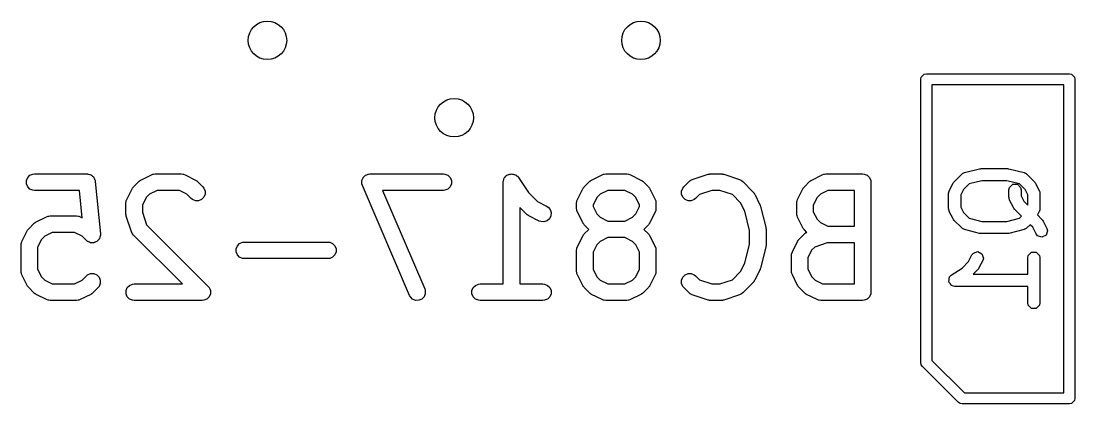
# Model space of a CAD drawing. Extents: x 0.25 to 2.5, y 0.08 to 2.24.
# Drawn here: x 0.2451 to 0.622, y 1.8031 to 1.9401 of the extents above; entities that cross this region are included whole.
import ezdxf

# ---------------------------------------------------------------- set-up
doc = ezdxf.new("R2010")
doc.units = 0
doc.header["$MEASUREMENT"] = 0
doc.layers.add('BLACK', color=7, linetype='CONTINUOUS')

msp = doc.modelspace()

# ---------------------------------------------------------------- linework, layer by layer
at = {"layer": 'BLACK', "linetype": 'CONTINUOUS'}
for p, q in [((0.56693, 1.91929), (0.56708, 1.92004)), ((0.56693, 1.81791), (0.56693, 1.91929)), ((0.56708, 1.92004), (0.56814, 1.92111)), ((0.56814, 1.92111), (0.5689, 1.92126)), ((0.5689, 1.92126), (0.62008, 1.92126)), ((0.62008, 1.92126), (0.62083, 1.92111)), ((0.62083, 1.92111), (0.6219, 1.92004)), ((0.6219, 1.92004), (0.62205, 1.91929)), ((0.62205, 1.91929), (0.62205, 1.80512)), ((0.57087, 1.91732), (0.57087, 1.81873)), ((0.61811, 1.91732), (0.57087, 1.91732)), ((0.61811, 1.80709), (0.61811, 1.91732)), ((0.24744, 1.8841), (0.24825, 1.88492)), ((0.24825, 1.88492), (0.24932, 1.88536)), ((0.24932, 1.88536), (0.24989, 1.88542)), ((0.24989, 1.88542), (0.26864, 1.88542)), ((0.26864, 1.88542), (0.26885, 1.8854)), ((0.26885, 1.8854), (0.26893, 1.8854)), ((0.26893, 1.8854), (0.269, 1.88538)), ((0.269, 1.88538), (0.26922, 1.88536)), ((0.26922, 1.88536), (0.26962, 1.88519)), ((0.26962, 1.88519), (0.27003, 1.88507)), ((0.27003, 1.88507), (0.27014, 1.88498)), ((0.27014, 1.88498), (0.27028, 1.88492)), ((0.27028, 1.88492), (0.27059, 1.88461)), ((0.28794, 1.88323), (0.29169, 1.8851)), ((0.29169, 1.8851), (0.29223, 1.88531)), ((0.29223, 1.88531), (0.29234, 1.88532)), ((0.29234, 1.88532), (0.29244, 1.88536)), ((0.29244, 1.88536), (0.29301, 1.88542)), ((0.29301, 1.88542), (0.30239, 1.88542)), ((0.30239, 1.88542), (0.30296, 1.88536)), ((0.30296, 1.88536), (0.30306, 1.88532)), ((0.30306, 1.88532), (0.30317, 1.88531)), ((0.30317, 1.88531), (0.30371, 1.8851)), ((0.30371, 1.8851), (0.30746, 1.88323)), ((0.36823, 1.88491), (0.36824, 1.88492)), ((0.36824, 1.88492), (0.36875, 1.88513)), ((0.36875, 1.88513), (0.36927, 1.88535)), ((0.36927, 1.88535), (0.36929, 1.88535)), ((0.36929, 1.88535), (0.3693, 1.88536)), ((0.3693, 1.88536), (0.36988, 1.88542)), ((0.36988, 1.88542), (0.39613, 1.88542)), ((0.39613, 1.88542), (0.3967, 1.88536)), ((0.3967, 1.88536), (0.39777, 1.88492)), ((0.39777, 1.88492), (0.39858, 1.8841)), ((0.41865, 1.88471), (0.41886, 1.88492)), ((0.41886, 1.88492), (0.41913, 1.88503)), ((0.41913, 1.88503), (0.41937, 1.88519)), ((0.41937, 1.88519), (0.41965, 1.88525)), ((0.41965, 1.88525), (0.41992, 1.88536)), ((0.41992, 1.88536), (0.42021, 1.88536)), ((0.42021, 1.88536), (0.4205, 1.88542)), ((0.4205, 1.88542), (0.42078, 1.88536)), ((0.42078, 1.88536), (0.42107, 1.88536)), ((0.42107, 1.88536), (0.42134, 1.88525)), ((0.42134, 1.88525), (0.42163, 1.88519)), ((0.42163, 1.88519), (0.42187, 1.88503)), ((0.42187, 1.88503), (0.42214, 1.88492)), ((0.42214, 1.88492), (0.42234, 1.88471)), ((0.44917, 1.88323), (0.45292, 1.8851)), ((0.45292, 1.8851), (0.45346, 1.88531)), ((0.45346, 1.88531), (0.45357, 1.88532)), ((0.45357, 1.88532), (0.45367, 1.88536)), ((0.45367, 1.88536), (0.45424, 1.88542)), ((0.45424, 1.88542), (0.46174, 1.88542)), ((0.46174, 1.88542), (0.46232, 1.88536)), ((0.46232, 1.88536), (0.46242, 1.88532)), ((0.46242, 1.88532), (0.46252, 1.88531)), ((0.46252, 1.88531), (0.46306, 1.8851)), ((0.46306, 1.8851), (0.46681, 1.88323)), ((0.48518, 1.88339), (0.4908, 1.88527)), ((0.4908, 1.88527), (0.49109, 1.88533)), ((0.49109, 1.88533), (0.49116, 1.88536)), ((0.49116, 1.88536), (0.49127, 1.88537)), ((0.49127, 1.88537), (0.49137, 1.88539)), ((0.49137, 1.88539), (0.49145, 1.88539)), ((0.49145, 1.88539), (0.49174, 1.88542)), ((0.49174, 1.88542), (0.49549, 1.88542)), ((0.49549, 1.88542), (0.49578, 1.88539)), ((0.49578, 1.88539), (0.49586, 1.88539)), ((0.49586, 1.88539), (0.49596, 1.88537)), ((0.49596, 1.88537), (0.49606, 1.88536)), ((0.49606, 1.88536), (0.49614, 1.88533)), ((0.49614, 1.88533), (0.49642, 1.88527)), ((0.49642, 1.88527), (0.50205, 1.88339)), ((0.52791, 1.88323), (0.53166, 1.8851)), ((0.53166, 1.8851), (0.5322, 1.88531)), ((0.5322, 1.88531), (0.53231, 1.88532)), ((0.53231, 1.88532), (0.53241, 1.88536)), ((0.53241, 1.88536), (0.53298, 1.88542)), ((0.53298, 1.88542), (0.54611, 1.88542)), ((0.54611, 1.88542), (0.54668, 1.88536)), ((0.54668, 1.88536), (0.54775, 1.88492)), ((0.54775, 1.88492), (0.54856, 1.8841)), ((0.57885, 1.88263), (0.58155, 1.88533)), ((0.58155, 1.88533), (0.58174, 1.88546)), ((0.58174, 1.88546), (0.58179, 1.88554)), ((0.58179, 1.88554), (0.58203, 1.88566)), ((0.58203, 1.88566), (0.58225, 1.8858)), ((0.58225, 1.8858), (0.58234, 1.8858)), ((0.58234, 1.8858), (0.58255, 1.8859)), ((0.58255, 1.8859), (0.58795, 1.88725)), ((0.58795, 1.88725), (0.58822, 1.88727)), ((0.58822, 1.88727), (0.58848, 1.88732)), ((0.58848, 1.88732), (0.59793, 1.88732)), ((0.59793, 1.88732), (0.59819, 1.88727)), ((0.59819, 1.88727), (0.59845, 1.88725)), ((0.59845, 1.88725), (0.60385, 1.8859)), ((0.60385, 1.8859), (0.60406, 1.8858)), ((0.60406, 1.8858), (0.60416, 1.8858)), ((0.60416, 1.8858), (0.60438, 1.88566)), ((0.60438, 1.88566), (0.60462, 1.88554)), ((0.60462, 1.88554), (0.60466, 1.88546)), ((0.60466, 1.88546), (0.60486, 1.88533)), ((0.60486, 1.88533), (0.60756, 1.88263)), ((0.247, 1.88304), (0.24744, 1.8841)), ((0.247, 1.88189), (0.247, 1.88304)), ((0.24744, 1.88082), (0.247, 1.88189)), ((0.27059, 1.88461), (0.27092, 1.88434)), ((0.27092, 1.88434), (0.27099, 1.88421)), ((0.27099, 1.88421), (0.2711, 1.8841)), ((0.2711, 1.8841), (0.27126, 1.88371)), ((0.27126, 1.88371), (0.27147, 1.88333)), ((0.27147, 1.88333), (0.27151, 1.88311)), ((0.27151, 1.88311), (0.27154, 1.88304)), ((0.27154, 1.88304), (0.27154, 1.88297)), ((0.27154, 1.88297), (0.27158, 1.88276)), ((0.27158, 1.88276), (0.27345, 1.86401)), ((0.2853, 1.8808), (0.28718, 1.88268)), ((0.28718, 1.88268), (0.2874, 1.88286)), ((0.2874, 1.88286), (0.28745, 1.88292)), ((0.28745, 1.88292), (0.28754, 1.88298)), ((0.28754, 1.88298), (0.28762, 1.88304)), ((0.28762, 1.88304), (0.2877, 1.88307)), ((0.2877, 1.88307), (0.28794, 1.88323)), ((0.30746, 1.88323), (0.3077, 1.88307)), ((0.3077, 1.88307), (0.30778, 1.88304)), ((0.30778, 1.88304), (0.30786, 1.88298)), ((0.30786, 1.88298), (0.30795, 1.88292)), ((0.30795, 1.88292), (0.308, 1.88286)), ((0.308, 1.88286), (0.30822, 1.88268)), ((0.30822, 1.88268), (0.3101, 1.8808)), ((0.36698, 1.88304), (0.3672, 1.88356)), ((0.36698, 1.88302), (0.36698, 1.88304)), ((0.36698, 1.883), (0.36698, 1.88302)), ((0.36698, 1.88245), (0.36698, 1.883)), ((0.36698, 1.88189), (0.36698, 1.88245)), ((0.36699, 1.88187), (0.36698, 1.88189)), ((0.36699, 1.88185), (0.36699, 1.88187)), ((0.36716, 1.8813), (0.36699, 1.88185)), ((0.38404, 1.84193), (0.36716, 1.8813)), ((0.3672, 1.88356), (0.3674, 1.88407)), ((0.3674, 1.88407), (0.36742, 1.88409)), ((0.36742, 1.8841), (0.36782, 1.8845)), ((0.36742, 1.88409), (0.36742, 1.8841)), ((0.36782, 1.8845), (0.36821, 1.8849)), ((0.36821, 1.8849), (0.36823, 1.88491)), ((0.39858, 1.8841), (0.39902, 1.88304)), ((0.39902, 1.88189), (0.39858, 1.88082)), ((0.39902, 1.88304), (0.39902, 1.88189)), ((0.41754, 1.88247), (0.4176, 1.88304)), ((0.41754, 1.88246), (0.41754, 1.88247)), ((0.41754, 1.88247), (0.41754, 1.88247)), ((0.41754, 1.88247), (0.41754, 1.88247)), ((0.41754, 1.84605), (0.41754, 1.88246)), ((0.4176, 1.88304), (0.41771, 1.88331)), ((0.41771, 1.88331), (0.41777, 1.8836)), ((0.41777, 1.8836), (0.41793, 1.88384)), ((0.41793, 1.88384), (0.41804, 1.8841)), ((0.41804, 1.8841), (0.41825, 1.88431)), ((0.41825, 1.88431), (0.41841, 1.88455)), ((0.41841, 1.88455), (0.41865, 1.88471)), ((0.42234, 1.88471), (0.42259, 1.88455)), ((0.42259, 1.88455), (0.42295, 1.88411)), ((0.42295, 1.88411), (0.42295, 1.8841)), ((0.42295, 1.8841), (0.42295, 1.8841)), ((0.42295, 1.8841), (0.42295, 1.8841)), ((0.42295, 1.8841), (0.42654, 1.87872)), ((0.44653, 1.8808), (0.44841, 1.88268)), ((0.44841, 1.88268), (0.44863, 1.88286)), ((0.44863, 1.88286), (0.44868, 1.88292)), ((0.44868, 1.88292), (0.44877, 1.88298)), ((0.44877, 1.88298), (0.44885, 1.88304)), ((0.44885, 1.88304), (0.44892, 1.88307)), ((0.44892, 1.88307), (0.44917, 1.88323)), ((0.46681, 1.88323), (0.46706, 1.88307)), ((0.46706, 1.88307), (0.46713, 1.88304)), ((0.46713, 1.88304), (0.46721, 1.88298)), ((0.46721, 1.88298), (0.4673, 1.88292)), ((0.4673, 1.88292), (0.46735, 1.88286)), ((0.46735, 1.88286), (0.46758, 1.88268)), ((0.46758, 1.88268), (0.46945, 1.8808)), ((0.48215, 1.8808), (0.48403, 1.88268)), ((0.48403, 1.88268), (0.48447, 1.88304)), ((0.48447, 1.88304), (0.48457, 1.88308)), ((0.48457, 1.88308), (0.48465, 1.88315)), ((0.48465, 1.88315), (0.48518, 1.88339)), ((0.50205, 1.88339), (0.50257, 1.88315)), ((0.50257, 1.88315), (0.50265, 1.88308)), ((0.50265, 1.88308), (0.50275, 1.88304)), ((0.50275, 1.88304), (0.5032, 1.88268)), ((0.5032, 1.88268), (0.50695, 1.87893)), ((0.52527, 1.8808), (0.52715, 1.88268)), ((0.52715, 1.88268), (0.52737, 1.88286)), ((0.52737, 1.88286), (0.52742, 1.88292)), ((0.52742, 1.88292), (0.52751, 1.88298)), ((0.52751, 1.88298), (0.52759, 1.88304)), ((0.52759, 1.88304), (0.52767, 1.88307)), ((0.52767, 1.88307), (0.52791, 1.88323)), ((0.54856, 1.8841), (0.549, 1.88304)), ((0.549, 1.88304), (0.54906, 1.88246)), ((0.54906, 1.88246), (0.54906, 1.84309)), ((0.57709, 1.87937), (0.57844, 1.88207)), ((0.57844, 1.88207), (0.57866, 1.88234)), ((0.57866, 1.88234), (0.57885, 1.88263)), ((0.58419, 1.88185), (0.58216, 1.87982)), ((0.58875, 1.88299), (0.58419, 1.88185)), ((0.59766, 1.88299), (0.58875, 1.88299)), ((0.60222, 1.88185), (0.59766, 1.88299)), ((0.59863, 1.88058), (0.5998, 1.88175)), ((0.5998, 1.88175), (0.60146, 1.88175)), ((0.60146, 1.88175), (0.60263, 1.88058)), ((0.60425, 1.87982), (0.60222, 1.88185)), ((0.60756, 1.88263), (0.60775, 1.88234)), ((0.60775, 1.88234), (0.60796, 1.88207)), ((0.60796, 1.88207), (0.60931, 1.87937)), ((0.24825, 1.88001), (0.24744, 1.88082)), ((0.24932, 1.87957), (0.24825, 1.88001)), ((0.24989, 1.87951), (0.24932, 1.87957)), ((0.26597, 1.87951), (0.24989, 1.87951)), ((0.26695, 1.86974), (0.26597, 1.87951)), ((0.28287, 1.87629), (0.28475, 1.88003)), ((0.28475, 1.88003), (0.2849, 1.88028)), ((0.2849, 1.88028), (0.28493, 1.88035)), ((0.28493, 1.88035), (0.285, 1.88044)), ((0.285, 1.88044), (0.28506, 1.88052)), ((0.28506, 1.88052), (0.28512, 1.88058)), ((0.28512, 1.88058), (0.2853, 1.8808)), ((0.29101, 1.87816), (0.28982, 1.87697)), ((0.29371, 1.87951), (0.29101, 1.87816)), ((0.30169, 1.87951), (0.29371, 1.87951)), ((0.30439, 1.87816), (0.30169, 1.87951)), ((0.30592, 1.87663), (0.30439, 1.87816)), ((0.3101, 1.8808), (0.31047, 1.88035)), ((0.31047, 1.88035), (0.31091, 1.87929)), ((0.31091, 1.87814), (0.31047, 1.87707)), ((0.31091, 1.87929), (0.31091, 1.87814)), ((0.39613, 1.87951), (0.37436, 1.87951)), ((0.37436, 1.87951), (0.38947, 1.84426)), ((0.3967, 1.87957), (0.39613, 1.87951)), ((0.39777, 1.88001), (0.3967, 1.87957)), ((0.39858, 1.88082), (0.39777, 1.88001)), ((0.42654, 1.87872), (0.42975, 1.87552)), ((0.4441, 1.87629), (0.44598, 1.88003)), ((0.44598, 1.88003), (0.44613, 1.88028)), ((0.44613, 1.88028), (0.44616, 1.88035)), ((0.44616, 1.88035), (0.44623, 1.88044)), ((0.44623, 1.88044), (0.44629, 1.88052)), ((0.44629, 1.88052), (0.44634, 1.88058)), ((0.44634, 1.88058), (0.44653, 1.8808)), ((0.45224, 1.87816), (0.45105, 1.87697)), ((0.45494, 1.87951), (0.45224, 1.87816)), ((0.46104, 1.87951), (0.45494, 1.87951)), ((0.46374, 1.87816), (0.46104, 1.87951)), ((0.46494, 1.87697), (0.46374, 1.87816)), ((0.46945, 1.8808), (0.46964, 1.88058)), ((0.46964, 1.88058), (0.4697, 1.88052)), ((0.4697, 1.88052), (0.46975, 1.88044)), ((0.46975, 1.88044), (0.46982, 1.88035)), ((0.46982, 1.88035), (0.46985, 1.88028)), ((0.46985, 1.88028), (0.47001, 1.88003)), ((0.47001, 1.88003), (0.47188, 1.87629)), ((0.48134, 1.87929), (0.48178, 1.88035)), ((0.48134, 1.87814), (0.48134, 1.87929)), ((0.48178, 1.87707), (0.48134, 1.87814)), ((0.48178, 1.88035), (0.48215, 1.8808)), ((0.48771, 1.87801), (0.48633, 1.87663)), ((0.49222, 1.87951), (0.48771, 1.87801)), ((0.49501, 1.87951), (0.49222, 1.87951)), ((0.49952, 1.87801), (0.49501, 1.87951)), ((0.50243, 1.87509), (0.49952, 1.87801)), ((0.50695, 1.87893), (0.50714, 1.8787)), ((0.50714, 1.8787), (0.50719, 1.87865)), ((0.50719, 1.87865), (0.50725, 1.87856)), ((0.50725, 1.87856), (0.50732, 1.87848)), ((0.50732, 1.87848), (0.50735, 1.87841)), ((0.50735, 1.87841), (0.5075, 1.87816)), ((0.5075, 1.87816), (0.50938, 1.87441)), ((0.52284, 1.87629), (0.52472, 1.88003)), ((0.52472, 1.88003), (0.52487, 1.88028)), ((0.52487, 1.88028), (0.5249, 1.88035)), ((0.5249, 1.88035), (0.52497, 1.88044)), ((0.52497, 1.88044), (0.52503, 1.88052)), ((0.52503, 1.88052), (0.52509, 1.88058)), ((0.52509, 1.88058), (0.52527, 1.8808)), ((0.53098, 1.87816), (0.52979, 1.87697)), ((0.53368, 1.87951), (0.53098, 1.87816)), ((0.54315, 1.87951), (0.53368, 1.87951)), ((0.54315, 1.86667), (0.54315, 1.87951)), ((0.57686, 1.8784), (0.57689, 1.87851)), ((0.57686, 1.873), (0.57686, 1.8784)), ((0.57687, 1.87856), (0.57696, 1.87889)), ((0.57689, 1.87851), (0.57687, 1.87856)), ((0.57696, 1.87889), (0.57703, 1.87923)), ((0.57703, 1.87923), (0.57706, 1.87927)), ((0.57706, 1.87927), (0.57709, 1.87937)), ((0.58216, 1.87982), (0.5812, 1.87789)), ((0.5812, 1.87789), (0.5812, 1.87351)), ((0.59846, 1.87975), (0.59863, 1.88058)), ((0.59846, 1.87705), (0.59846, 1.87975)), ((0.60263, 1.88058), (0.60279, 1.87975)), ((0.60279, 1.87975), (0.60279, 1.87756)), ((0.60279, 1.87756), (0.60376, 1.87564)), ((0.60521, 1.87789), (0.60425, 1.87982)), ((0.60521, 1.87418), (0.60521, 1.87789)), ((0.60931, 1.87937), (0.60934, 1.87927)), ((0.60934, 1.87927), (0.60938, 1.87923)), ((0.60938, 1.87923), (0.60944, 1.87889)), ((0.60944, 1.87889), (0.60954, 1.87856)), ((0.60954, 1.87856), (0.60952, 1.87851)), ((0.60952, 1.87851), (0.60954, 1.8784)), ((0.60954, 1.8784), (0.60954, 1.873)), ((0.28256, 1.87496), (0.28262, 1.87554)), ((0.28256, 1.87122), (0.28256, 1.87496)), ((0.28262, 1.87554), (0.28266, 1.87564)), ((0.28266, 1.87564), (0.28267, 1.87574)), ((0.28267, 1.87574), (0.28287, 1.87629)), ((0.28982, 1.87697), (0.28847, 1.87427)), ((0.28847, 1.87427), (0.28847, 1.87169)), ((0.30637, 1.87626), (0.30592, 1.87663)), ((0.30744, 1.87582), (0.30637, 1.87626)), ((0.30859, 1.87582), (0.30744, 1.87582)), ((0.30965, 1.87626), (0.30859, 1.87582)), ((0.31047, 1.87707), (0.30965, 1.87626)), ((0.42975, 1.87552), (0.43307, 1.87386)), ((0.43307, 1.87386), (0.43356, 1.87355)), ((0.44379, 1.87496), (0.44385, 1.87554)), ((0.44379, 1.87309), (0.44379, 1.87496)), ((0.44385, 1.87554), (0.44389, 1.87564)), ((0.44389, 1.87564), (0.4439, 1.87574)), ((0.4439, 1.87574), (0.4441, 1.87629)), ((0.45105, 1.87697), (0.4497, 1.87427)), ((0.4497, 1.87427), (0.4497, 1.87379)), ((0.4497, 1.87379), (0.45105, 1.87109)), ((0.46629, 1.87427), (0.46494, 1.87697)), ((0.46494, 1.87109), (0.46629, 1.87379)), ((0.46629, 1.87379), (0.46629, 1.87427)), ((0.47188, 1.87629), (0.47209, 1.87574)), ((0.47209, 1.87574), (0.4721, 1.87564)), ((0.4721, 1.87564), (0.47214, 1.87554)), ((0.47214, 1.87554), (0.47219, 1.87496)), ((0.47219, 1.87496), (0.47219, 1.87309)), ((0.4826, 1.87626), (0.48178, 1.87707)), ((0.48366, 1.87582), (0.4826, 1.87626)), ((0.48482, 1.87582), (0.48366, 1.87582)), ((0.48588, 1.87626), (0.48482, 1.87582)), ((0.48633, 1.87663), (0.48588, 1.87626)), ((0.50395, 1.87206), (0.50243, 1.87509)), ((0.50938, 1.87441), (0.50939, 1.87437)), ((0.50939, 1.87437), (0.50941, 1.87435)), ((0.50941, 1.87435), (0.50949, 1.87411)), ((0.50949, 1.87411), (0.50958, 1.87387)), ((0.50958, 1.87387), (0.50959, 1.87385)), ((0.50959, 1.87385), (0.5096, 1.87381)), ((0.5096, 1.87381), (0.51148, 1.86631)), ((0.52253, 1.87496), (0.52259, 1.87554)), ((0.52253, 1.87122), (0.52253, 1.87496)), ((0.52259, 1.87554), (0.52263, 1.87564)), ((0.52263, 1.87564), (0.52264, 1.87574)), ((0.52264, 1.87574), (0.52284, 1.87629)), ((0.52979, 1.87697), (0.52844, 1.87427)), ((0.52844, 1.87427), (0.52844, 1.87191)), ((0.59848, 1.87695), (0.59846, 1.87705)), ((0.59847, 1.8769), (0.59848, 1.87695)), ((0.59856, 1.87656), (0.59847, 1.8769)), ((0.59863, 1.87622), (0.59856, 1.87656)), ((0.59866, 1.87619), (0.59863, 1.87622)), ((0.59869, 1.87608), (0.59866, 1.87619)), ((0.60004, 1.87338), (0.59869, 1.87608)), ((0.60376, 1.87564), (0.60521, 1.87418)), ((0.25045, 1.86823), (0.2542, 1.87011)), ((0.2542, 1.87011), (0.25474, 1.87031)), ((0.25474, 1.87031), (0.25484, 1.87032)), ((0.25484, 1.87032), (0.25494, 1.87036)), ((0.25494, 1.87036), (0.25552, 1.87042)), ((0.25552, 1.87042), (0.26489, 1.87042)), ((0.26489, 1.87042), (0.26547, 1.87036)), ((0.26547, 1.87036), (0.26557, 1.87032)), ((0.26557, 1.87032), (0.26567, 1.87031)), ((0.26567, 1.87031), (0.26621, 1.87011)), ((0.26621, 1.87011), (0.26695, 1.86974)), ((0.28259, 1.87092), (0.28256, 1.87122)), ((0.28258, 1.87085), (0.28259, 1.87092)), ((0.28261, 1.87074), (0.28258, 1.87085)), ((0.28262, 1.87064), (0.28261, 1.87074)), ((0.28265, 1.87057), (0.28262, 1.87064)), ((0.28271, 1.87028), (0.28265, 1.87057)), ((0.28459, 1.86466), (0.28271, 1.87028)), ((0.28847, 1.87169), (0.28997, 1.86719)), ((0.42591, 1.871), (0.42345, 1.87346)), ((0.42345, 1.87346), (0.42345, 1.84605)), ((0.42613, 1.87082), (0.42591, 1.871)), ((0.42619, 1.87076), (0.42613, 1.87082)), ((0.42627, 1.8707), (0.42619, 1.87076)), ((0.42636, 1.87063), (0.42627, 1.8707)), ((0.42643, 1.8706), (0.42636, 1.87063)), ((0.42668, 1.87045), (0.42643, 1.8706)), ((0.43043, 1.86857), (0.42668, 1.87045)), ((0.43356, 1.87355), (0.43431, 1.87268)), ((0.43459, 1.87044), (0.43408, 1.8694)), ((0.43431, 1.87268), (0.43468, 1.87158)), ((0.43468, 1.87158), (0.43459, 1.87044)), ((0.44385, 1.87251), (0.44379, 1.87309)), ((0.44389, 1.87242), (0.44385, 1.87251)), ((0.4439, 1.87231), (0.44389, 1.87242)), ((0.4441, 1.87177), (0.4439, 1.87231)), ((0.44598, 1.86802), (0.4441, 1.87177)), ((0.45105, 1.87109), (0.45224, 1.86989)), ((0.45224, 1.86989), (0.45494, 1.86854)), ((0.46104, 1.86854), (0.46374, 1.86989)), ((0.46374, 1.86989), (0.46494, 1.87109)), ((0.47188, 1.87177), (0.47001, 1.86802)), ((0.47209, 1.87231), (0.47188, 1.87177)), ((0.4721, 1.87242), (0.47209, 1.87231)), ((0.47214, 1.87251), (0.4721, 1.87242)), ((0.47219, 1.87309), (0.47214, 1.87251)), ((0.50566, 1.86523), (0.50395, 1.87206)), ((0.52259, 1.87064), (0.52253, 1.87122)), ((0.52263, 1.87054), (0.52259, 1.87064)), ((0.52264, 1.87044), (0.52263, 1.87054)), ((0.52284, 1.86989), (0.52264, 1.87044)), ((0.52472, 1.86615), (0.52284, 1.86989)), ((0.52844, 1.87191), (0.52979, 1.86921)), ((0.57689, 1.8729), (0.57686, 1.873)), ((0.57687, 1.87285), (0.57689, 1.8729)), ((0.57696, 1.87252), (0.57687, 1.87285)), ((0.57703, 1.87217), (0.57696, 1.87252)), ((0.57706, 1.87214), (0.57703, 1.87217)), ((0.57709, 1.87203), (0.57706, 1.87214)), ((0.57844, 1.86934), (0.57709, 1.87203)), ((0.5812, 1.87351), (0.58216, 1.87159)), ((0.58216, 1.87159), (0.58419, 1.86956)), ((0.60025, 1.87311), (0.60004, 1.87338)), ((0.60045, 1.87282), (0.60025, 1.87311)), ((0.60296, 1.8703), (0.60045, 1.87282)), ((0.60222, 1.86956), (0.60296, 1.8703)), ((0.60931, 1.87203), (0.60866, 1.87073)), ((0.60866, 1.87073), (0.61026, 1.86914)), ((0.60934, 1.87214), (0.60931, 1.87203)), ((0.60938, 1.87217), (0.60934, 1.87214)), ((0.60944, 1.87252), (0.60938, 1.87217)), ((0.60954, 1.87285), (0.60944, 1.87252)), ((0.60954, 1.873), (0.60952, 1.8729)), ((0.60952, 1.8729), (0.60954, 1.87285)), ((0.24781, 1.8658), (0.24968, 1.86768)), ((0.24968, 1.86768), (0.24991, 1.86786)), ((0.24991, 1.86786), (0.24996, 1.86792)), ((0.24996, 1.86792), (0.25005, 1.86798)), ((0.25005, 1.86798), (0.25013, 1.86805)), ((0.25013, 1.86805), (0.2502, 1.86808)), ((0.2502, 1.86808), (0.25045, 1.86823)), ((0.28997, 1.86719), (0.31197, 1.84518)), ((0.43097, 1.86837), (0.43043, 1.86857)), ((0.43212, 1.86829), (0.43097, 1.86837)), ((0.43321, 1.86865), (0.43212, 1.86829)), ((0.43408, 1.8694), (0.43321, 1.86865)), ((0.44613, 1.86777), (0.44598, 1.86802)), ((0.44616, 1.8677), (0.44613, 1.86777)), ((0.44623, 1.86762), (0.44616, 1.8677)), ((0.44629, 1.86753), (0.44623, 1.86762)), ((0.44634, 1.86748), (0.44629, 1.86753)), ((0.44653, 1.86725), (0.44634, 1.86748)), ((0.44819, 1.86559), (0.44653, 1.86725)), ((0.45494, 1.86854), (0.46104, 1.86854)), ((0.46945, 1.86725), (0.46779, 1.86559)), ((0.46964, 1.86748), (0.46945, 1.86725)), ((0.4697, 1.86753), (0.46964, 1.86748)), ((0.46975, 1.86762), (0.4697, 1.86753)), ((0.46982, 1.8677), (0.46975, 1.86762)), ((0.46985, 1.86777), (0.46982, 1.8677)), ((0.47001, 1.86802), (0.46985, 1.86777)), ((0.51148, 1.86631), (0.51149, 1.86621)), ((0.51149, 1.86621), (0.51151, 1.86617)), ((0.51151, 1.86617), (0.51153, 1.86595)), ((0.52487, 1.8659), (0.52472, 1.86615)), ((0.52979, 1.86921), (0.53098, 1.86802)), ((0.53098, 1.86802), (0.53368, 1.86667)), ((0.53368, 1.86667), (0.54315, 1.86667)), ((0.57866, 1.86906), (0.57844, 1.86934)), ((0.57885, 1.86877), (0.57866, 1.86906)), ((0.58155, 1.86607), (0.57885, 1.86877)), ((0.58174, 1.86594), (0.58155, 1.86607)), ((0.58419, 1.86956), (0.58875, 1.86842)), ((0.58875, 1.86842), (0.59766, 1.86842)), ((0.59766, 1.86842), (0.60222, 1.86956)), ((0.60486, 1.86607), (0.60466, 1.86594)), ((0.60603, 1.86724), (0.60486, 1.86607)), ((0.60695, 1.86632), (0.60603, 1.86724)), ((0.60814, 1.86394), (0.60695, 1.86632)), ((0.61026, 1.86914), (0.61045, 1.86885)), ((0.61045, 1.86885), (0.61066, 1.86857)), ((0.61066, 1.86857), (0.61201, 1.86587)), ((0.24538, 1.86129), (0.24725, 1.86504)), ((0.24725, 1.86504), (0.24741, 1.86528)), ((0.24741, 1.86528), (0.24744, 1.86536)), ((0.24744, 1.86536), (0.2475, 1.86544)), ((0.2475, 1.86544), (0.24756, 1.86553)), ((0.24756, 1.86553), (0.24762, 1.86558)), ((0.24762, 1.86558), (0.24781, 1.8658)), ((0.25352, 1.86316), (0.25232, 1.86197)), ((0.25621, 1.86451), (0.25352, 1.86316)), ((0.26419, 1.86451), (0.25621, 1.86451)), ((0.26689, 1.86316), (0.26419, 1.86451)), ((0.26843, 1.86163), (0.26689, 1.86316)), ((0.27312, 1.86233), (0.27303, 1.86221)), ((0.27325, 1.86274), (0.27312, 1.86233)), ((0.27341, 1.86314), (0.27325, 1.86274)), ((0.27345, 1.86343), (0.27341, 1.86329)), ((0.27341, 1.86329), (0.27341, 1.86314)), ((0.27345, 1.86401), (0.27345, 1.86343)), ((0.28482, 1.86413), (0.28459, 1.86466)), ((0.28489, 1.86405), (0.28482, 1.86413)), ((0.28493, 1.86395), (0.28489, 1.86405)), ((0.2853, 1.8635), (0.28493, 1.86395)), ((0.30276, 1.84605), (0.2853, 1.8635)), ((0.4441, 1.85941), (0.44598, 1.86316)), ((0.44598, 1.86316), (0.44613, 1.86341)), ((0.44613, 1.86341), (0.44616, 1.86348)), ((0.44616, 1.86348), (0.44623, 1.86356)), ((0.44623, 1.86356), (0.44629, 1.86365)), ((0.44629, 1.86365), (0.44634, 1.8637)), ((0.44634, 1.8637), (0.44653, 1.86393)), ((0.44653, 1.86393), (0.44819, 1.86559)), ((0.45494, 1.86264), (0.45224, 1.86129)), ((0.46104, 1.86264), (0.45494, 1.86264)), ((0.46374, 1.86129), (0.46104, 1.86264)), ((0.46779, 1.86559), (0.46945, 1.86393)), ((0.46945, 1.86393), (0.46964, 1.8637)), ((0.46964, 1.8637), (0.4697, 1.86365)), ((0.4697, 1.86365), (0.46975, 1.86356)), ((0.46975, 1.86356), (0.46982, 1.86348)), ((0.46982, 1.86348), (0.46985, 1.86341)), ((0.46985, 1.86341), (0.47001, 1.86316)), ((0.47001, 1.86316), (0.47188, 1.85941)), ((0.50566, 1.86033), (0.50566, 1.86523)), ((0.51153, 1.86595), (0.51156, 1.86573)), ((0.51156, 1.86573), (0.51155, 1.86569)), ((0.51155, 1.86569), (0.51156, 1.86559)), ((0.51156, 1.86559), (0.51156, 1.85997)), ((0.5234, 1.86205), (0.52527, 1.86393)), ((0.5249, 1.86583), (0.52487, 1.8659)), ((0.52497, 1.86574), (0.5249, 1.86583)), ((0.52503, 1.86566), (0.52497, 1.86574)), ((0.52509, 1.8656), (0.52503, 1.86566)), ((0.52527, 1.86538), (0.52509, 1.8656)), ((0.52614, 1.86451), (0.52527, 1.86538)), ((0.52527, 1.86393), (0.52572, 1.8643)), ((0.52572, 1.8643), (0.52582, 1.86434)), ((0.52582, 1.86434), (0.5259, 1.86441)), ((0.5259, 1.86441), (0.52614, 1.86451)), ((0.58179, 1.86586), (0.58174, 1.86594)), ((0.58203, 1.86575), (0.58179, 1.86586)), ((0.58225, 1.8656), (0.58203, 1.86575)), ((0.58234, 1.8656), (0.58225, 1.8656)), ((0.58255, 1.8655), (0.58234, 1.8656)), ((0.58795, 1.86415), (0.58255, 1.8655)), ((0.58822, 1.86414), (0.58795, 1.86415)), ((0.58848, 1.86409), (0.58822, 1.86414)), ((0.59793, 1.86409), (0.58848, 1.86409)), ((0.59819, 1.86414), (0.59793, 1.86409)), ((0.59845, 1.86415), (0.59819, 1.86414)), ((0.60385, 1.8655), (0.59845, 1.86415)), ((0.60406, 1.8656), (0.60385, 1.8655)), ((0.60416, 1.8656), (0.60406, 1.8656)), ((0.60438, 1.86575), (0.60416, 1.8656)), ((0.60462, 1.86586), (0.60438, 1.86575)), ((0.60466, 1.86594), (0.60462, 1.86586)), ((0.60866, 1.86327), (0.60814, 1.86394)), ((0.61023, 1.86274), (0.60866, 1.86327)), ((0.61171, 1.86349), (0.61023, 1.86274)), ((0.61224, 1.86506), (0.61171, 1.86349)), ((0.61201, 1.86587), (0.61224, 1.86506)), ((0.24507, 1.85997), (0.24512, 1.86054)), ((0.24507, 1.85059), (0.24507, 1.85997)), ((0.24512, 1.86054), (0.24516, 1.86064)), ((0.24516, 1.86064), (0.24517, 1.86075)), ((0.24517, 1.86075), (0.24538, 1.86129)), ((0.25232, 1.86197), (0.25097, 1.85927)), ((0.25097, 1.85927), (0.25097, 1.85129)), ((0.26888, 1.86126), (0.26843, 1.86163)), ((0.26901, 1.8612), (0.26888, 1.86126)), ((0.26913, 1.86111), (0.26901, 1.8612)), ((0.26954, 1.86099), (0.26913, 1.86111)), ((0.26994, 1.86082), (0.26954, 1.86099)), ((0.27009, 1.86082), (0.26994, 1.86082)), ((0.27023, 1.86078), (0.27009, 1.86082)), ((0.27066, 1.86082), (0.27023, 1.86078)), ((0.27109, 1.86082), (0.27066, 1.86082)), ((0.27123, 1.86088), (0.27109, 1.86082)), ((0.27138, 1.86089), (0.27123, 1.86088)), ((0.27176, 1.8611), (0.27138, 1.86089)), ((0.27216, 1.86126), (0.27176, 1.8611)), ((0.27226, 1.86137), (0.27216, 1.86126)), ((0.27239, 1.86144), (0.27226, 1.86137)), ((0.27267, 1.86177), (0.27239, 1.86144)), ((0.27297, 1.86208), (0.27267, 1.86177)), ((0.27303, 1.86221), (0.27297, 1.86208)), ((0.32199, 1.85867), (0.32243, 1.85973)), ((0.32199, 1.85752), (0.32199, 1.85867)), ((0.32243, 1.85973), (0.32324, 1.86055)), ((0.32324, 1.86055), (0.32431, 1.86099)), ((0.32431, 1.86099), (0.32488, 1.86104)), ((0.32488, 1.86104), (0.35488, 1.86104)), ((0.35488, 1.86104), (0.35546, 1.86099)), ((0.35546, 1.86099), (0.35652, 1.86055)), ((0.35652, 1.86055), (0.35734, 1.85973)), ((0.35734, 1.85973), (0.35778, 1.85867)), ((0.35778, 1.85867), (0.35778, 1.85752)), ((0.44379, 1.85809), (0.44385, 1.85867)), ((0.44385, 1.85867), (0.44389, 1.85877)), ((0.44389, 1.85877), (0.4439, 1.85887)), ((0.4439, 1.85887), (0.4441, 1.85941)), ((0.45105, 1.86009), (0.4497, 1.85739)), ((0.45224, 1.86129), (0.45105, 1.86009)), ((0.46494, 1.86009), (0.46374, 1.86129)), ((0.46629, 1.85739), (0.46494, 1.86009)), ((0.47188, 1.85941), (0.47209, 1.85887)), ((0.47209, 1.85887), (0.4721, 1.85877)), ((0.4721, 1.85877), (0.47214, 1.85867)), ((0.47214, 1.85867), (0.47219, 1.85809)), ((0.50395, 1.8535), (0.50566, 1.86033)), ((0.51148, 1.85925), (0.5096, 1.85175)), ((0.51149, 1.85935), (0.51148, 1.85925)), ((0.51151, 1.85939), (0.51149, 1.85935)), ((0.51153, 1.85961), (0.51151, 1.85939)), ((0.51156, 1.85982), (0.51153, 1.85961)), ((0.51156, 1.85997), (0.51155, 1.85987)), ((0.51155, 1.85987), (0.51156, 1.85982)), ((0.52097, 1.85754), (0.52284, 1.86129)), ((0.52284, 1.86129), (0.523, 1.86154)), ((0.523, 1.86154), (0.52303, 1.86161)), ((0.52303, 1.86161), (0.5231, 1.86169)), ((0.5231, 1.86169), (0.52315, 1.86178)), ((0.52315, 1.86178), (0.52321, 1.86183)), ((0.52321, 1.86183), (0.5234, 1.86205)), ((0.52895, 1.85926), (0.52791, 1.85822)), ((0.53346, 1.86076), (0.52895, 1.85926)), ((0.54315, 1.86076), (0.53346, 1.86076)), ((0.54315, 1.84605), (0.54315, 1.86076)), ((0.32243, 1.85645), (0.32199, 1.85752)), ((0.32324, 1.85564), (0.32243, 1.85645)), ((0.32431, 1.8552), (0.32324, 1.85564)), ((0.32488, 1.85514), (0.32431, 1.8552)), ((0.35488, 1.85514), (0.32488, 1.85514)), ((0.35546, 1.8552), (0.35488, 1.85514)), ((0.35652, 1.85564), (0.35546, 1.8552)), ((0.35734, 1.85645), (0.35652, 1.85564)), ((0.35778, 1.85752), (0.35734, 1.85645)), ((0.44379, 1.85059), (0.44379, 1.85809)), ((0.4497, 1.85739), (0.4497, 1.85129)), ((0.46629, 1.85129), (0.46629, 1.85739)), ((0.47219, 1.85809), (0.47219, 1.85059)), ((0.52066, 1.85622), (0.52071, 1.85679)), ((0.52066, 1.85059), (0.52066, 1.85622)), ((0.52071, 1.85679), (0.52075, 1.85689)), ((0.52075, 1.85689), (0.52076, 1.857)), ((0.52076, 1.857), (0.52097, 1.85754)), ((0.52791, 1.85822), (0.52656, 1.85552)), ((0.52656, 1.85552), (0.52656, 1.85129)), ((0.584, 1.85404), (0.58519, 1.85642)), ((0.58519, 1.85642), (0.58571, 1.85709)), ((0.58571, 1.85709), (0.58728, 1.85762)), ((0.58728, 1.85762), (0.58876, 1.85687)), ((0.58876, 1.85687), (0.58929, 1.8553)), ((0.58929, 1.8553), (0.58907, 1.85449)), ((0.60521, 1.85546), (0.60538, 1.85628)), ((0.60521, 1.84952), (0.60521, 1.85546)), ((0.60538, 1.85628), (0.60655, 1.85746)), ((0.60655, 1.85746), (0.60821, 1.85746)), ((0.60821, 1.85746), (0.60938, 1.85628)), ((0.60938, 1.85628), (0.60954, 1.85546)), ((0.60954, 1.85546), (0.60954, 1.83926)), ((0.25097, 1.85129), (0.25232, 1.84859)), ((0.4497, 1.85129), (0.45105, 1.84859)), ((0.46494, 1.84859), (0.46629, 1.85129)), ((0.50243, 1.85047), (0.50395, 1.8535)), ((0.50938, 1.85115), (0.5075, 1.8474)), ((0.50939, 1.85119), (0.50938, 1.85115)), ((0.50941, 1.85121), (0.50939, 1.85119)), ((0.50949, 1.85145), (0.50941, 1.85121)), ((0.50958, 1.85169), (0.50949, 1.85145)), ((0.50959, 1.85171), (0.50958, 1.85169)), ((0.5096, 1.85175), (0.50959, 1.85171)), ((0.52656, 1.85129), (0.52791, 1.84859)), ((0.57783, 1.84916), (0.5817, 1.85174)), ((0.5817, 1.85174), (0.584, 1.85404)), ((0.58731, 1.85122), (0.58561, 1.84952)), ((0.5875, 1.85151), (0.58731, 1.85122)), ((0.58772, 1.85179), (0.5875, 1.85151)), ((0.58907, 1.85449), (0.58772, 1.85179)), ((0.24512, 1.85002), (0.24507, 1.85059)), ((0.24516, 1.84992), (0.24512, 1.85002)), ((0.24517, 1.84981), (0.24516, 1.84992)), ((0.24538, 1.84927), (0.24517, 1.84981)), ((0.24725, 1.84552), (0.24538, 1.84927)), ((0.25232, 1.84859), (0.25352, 1.8474)), ((0.25352, 1.8474), (0.25621, 1.84605)), ((0.26419, 1.84605), (0.26689, 1.8474)), ((0.26689, 1.8474), (0.26843, 1.84893)), ((0.26843, 1.84893), (0.26888, 1.8493)), ((0.26888, 1.8493), (0.26994, 1.84974)), ((0.26994, 1.84974), (0.27109, 1.84974)), ((0.27109, 1.84974), (0.27216, 1.8493)), ((0.27216, 1.8493), (0.27297, 1.84848)), ((0.27297, 1.84848), (0.27341, 1.84742)), ((0.27341, 1.84742), (0.27341, 1.84627)), ((0.44385, 1.85002), (0.44379, 1.85059)), ((0.44389, 1.84992), (0.44385, 1.85002)), ((0.4439, 1.84981), (0.44389, 1.84992)), ((0.4441, 1.84927), (0.4439, 1.84981)), ((0.44598, 1.84552), (0.4441, 1.84927)), ((0.45105, 1.84859), (0.45224, 1.8474)), ((0.45224, 1.8474), (0.45494, 1.84605)), ((0.46104, 1.84605), (0.46374, 1.8474)), ((0.46374, 1.8474), (0.46494, 1.84859)), ((0.47188, 1.84927), (0.47001, 1.84552)), ((0.47209, 1.84981), (0.47188, 1.84927)), ((0.4721, 1.84992), (0.47209, 1.84981)), ((0.47214, 1.85002), (0.4721, 1.84992)), ((0.47219, 1.85059), (0.47214, 1.85002)), ((0.48134, 1.84742), (0.48178, 1.84848)), ((0.48134, 1.84627), (0.48134, 1.84742)), ((0.48178, 1.84848), (0.4826, 1.8493)), ((0.4826, 1.8493), (0.48366, 1.84974)), ((0.48366, 1.84974), (0.48482, 1.84974)), ((0.48482, 1.84974), (0.48588, 1.8493)), ((0.48588, 1.8493), (0.48633, 1.84893)), ((0.48633, 1.84893), (0.48771, 1.84755)), ((0.48771, 1.84755), (0.49222, 1.84605)), ((0.49501, 1.84605), (0.49952, 1.84755)), ((0.49952, 1.84755), (0.50243, 1.85047)), ((0.5075, 1.8474), (0.50735, 1.84715)), ((0.52071, 1.85002), (0.52066, 1.85059)), ((0.52075, 1.84992), (0.52071, 1.85002)), ((0.52076, 1.84981), (0.52075, 1.84992)), ((0.52097, 1.84927), (0.52076, 1.84981)), ((0.52284, 1.84552), (0.52097, 1.84927)), ((0.52791, 1.84859), (0.52911, 1.8474)), ((0.52911, 1.8474), (0.53181, 1.84605)), ((0.57691, 1.84694), (0.57703, 1.84755)), ((0.57703, 1.84819), (0.57719, 1.84834)), ((0.57703, 1.84755), (0.57703, 1.84819)), ((0.57719, 1.84834), (0.57723, 1.84856)), ((0.57723, 1.84856), (0.57783, 1.84916)), ((0.58561, 1.84952), (0.60521, 1.84952)), ((0.24741, 1.84527), (0.24725, 1.84552)), ((0.24744, 1.8452), (0.24741, 1.84527)), ((0.2475, 1.84512), (0.24744, 1.8452)), ((0.24756, 1.84503), (0.2475, 1.84512)), ((0.24762, 1.84498), (0.24756, 1.84503)), ((0.24781, 1.84476), (0.24762, 1.84498)), ((0.24968, 1.84288), (0.24781, 1.84476)), ((0.25621, 1.84605), (0.26419, 1.84605)), ((0.2726, 1.84476), (0.27073, 1.84288)), ((0.27297, 1.8452), (0.2726, 1.84476)), ((0.27341, 1.84627), (0.27297, 1.8452)), ((0.28262, 1.84367), (0.28306, 1.84473)), ((0.28262, 1.84252), (0.28262, 1.84367)), ((0.28306, 1.84473), (0.28387, 1.84555)), ((0.28387, 1.84555), (0.28494, 1.84599)), ((0.28494, 1.84599), (0.28551, 1.84605)), ((0.28551, 1.84605), (0.30276, 1.84605)), ((0.31197, 1.84518), (0.31234, 1.84473)), ((0.31234, 1.84473), (0.31254, 1.84426)), ((0.31254, 1.84426), (0.31277, 1.84371)), ((0.31277, 1.84371), (0.31278, 1.84367)), ((0.31278, 1.84367), (0.31278, 1.84252)), ((0.38947, 1.84426), (0.38964, 1.84371)), ((0.38964, 1.84371), (0.38965, 1.84255)), ((0.40635, 1.84367), (0.40679, 1.84473)), ((0.40635, 1.84252), (0.40635, 1.84367)), ((0.40679, 1.84473), (0.40761, 1.84555)), ((0.40761, 1.84555), (0.40867, 1.84599)), ((0.40867, 1.84599), (0.40925, 1.84605)), ((0.40925, 1.84605), (0.41754, 1.84605)), ((0.42345, 1.84605), (0.43175, 1.84605)), ((0.43175, 1.84605), (0.43232, 1.84599)), ((0.43232, 1.84599), (0.43339, 1.84555)), ((0.43339, 1.84555), (0.4342, 1.84473)), ((0.4342, 1.84473), (0.43464, 1.84367)), ((0.43464, 1.84367), (0.43464, 1.84252)), ((0.44613, 1.84527), (0.44598, 1.84552)), ((0.44616, 1.8452), (0.44613, 1.84527)), ((0.44623, 1.84512), (0.44616, 1.8452)), ((0.44629, 1.84503), (0.44623, 1.84512)), ((0.44634, 1.84498), (0.44629, 1.84503)), ((0.44653, 1.84476), (0.44634, 1.84498)), ((0.44841, 1.84288), (0.44653, 1.84476)), ((0.45494, 1.84605), (0.46104, 1.84605)), ((0.46945, 1.84476), (0.46758, 1.84288)), ((0.46964, 1.84498), (0.46945, 1.84476)), ((0.4697, 1.84503), (0.46964, 1.84498)), ((0.46975, 1.84512), (0.4697, 1.84503)), ((0.46982, 1.8452), (0.46975, 1.84512)), ((0.46985, 1.84527), (0.46982, 1.8452)), ((0.47001, 1.84552), (0.46985, 1.84527)), ((0.48178, 1.8452), (0.48134, 1.84627)), ((0.48215, 1.84476), (0.48178, 1.8452)), ((0.48403, 1.84288), (0.48215, 1.84476)), ((0.49222, 1.84605), (0.49501, 1.84605)), ((0.50695, 1.84663), (0.5032, 1.84288)), ((0.50714, 1.84686), (0.50695, 1.84663)), ((0.50719, 1.84691), (0.50714, 1.84686)), ((0.50725, 1.847), (0.50719, 1.84691)), ((0.50732, 1.84708), (0.50725, 1.847)), ((0.50735, 1.84715), (0.50732, 1.84708)), ((0.523, 1.84527), (0.52284, 1.84552)), ((0.52303, 1.8452), (0.523, 1.84527)), ((0.5231, 1.84512), (0.52303, 1.8452)), ((0.52315, 1.84503), (0.5231, 1.84512)), ((0.52321, 1.84498), (0.52315, 1.84503)), ((0.5234, 1.84476), (0.52321, 1.84498)), ((0.52527, 1.84288), (0.5234, 1.84476)), ((0.53181, 1.84605), (0.54315, 1.84605)), ((0.57703, 1.84675), (0.57691, 1.84694)), ((0.57703, 1.84653), (0.57703, 1.84675)), ((0.57748, 1.84608), (0.57703, 1.84653)), ((0.57783, 1.84556), (0.57748, 1.84608)), ((0.57804, 1.84551), (0.57783, 1.84556)), ((0.5782, 1.84536), (0.57804, 1.84551)), ((0.57903, 1.84519), (0.5782, 1.84536)), ((0.60521, 1.84519), (0.57903, 1.84519)), ((0.60521, 1.83926), (0.60521, 1.84519)), ((0.24991, 1.84269), (0.24968, 1.84288)), ((0.24996, 1.84264), (0.24991, 1.84269)), ((0.25005, 1.84258), (0.24996, 1.84264)), ((0.25013, 1.84251), (0.25005, 1.84258)), ((0.2502, 1.84248), (0.25013, 1.84251)), ((0.25045, 1.84233), (0.2502, 1.84248)), ((0.2542, 1.84045), (0.25045, 1.84233)), ((0.25474, 1.84025), (0.2542, 1.84045)), ((0.25484, 1.84024), (0.25474, 1.84025)), ((0.25494, 1.8402), (0.25484, 1.84024)), ((0.25552, 1.84014), (0.25494, 1.8402)), ((0.26489, 1.84014), (0.25552, 1.84014)), ((0.26547, 1.8402), (0.26489, 1.84014)), ((0.26557, 1.84024), (0.26547, 1.8402)), ((0.26567, 1.84025), (0.26557, 1.84024)), ((0.26621, 1.84045), (0.26567, 1.84025)), ((0.26996, 1.84233), (0.26621, 1.84045)), ((0.27021, 1.84248), (0.26996, 1.84233)), ((0.27028, 1.84251), (0.27021, 1.84248)), ((0.27036, 1.84258), (0.27028, 1.84251)), ((0.27045, 1.84264), (0.27036, 1.84258)), ((0.2705, 1.84269), (0.27045, 1.84264)), ((0.27073, 1.84288), (0.2705, 1.84269)), ((0.28306, 1.84145), (0.28262, 1.84252)), ((0.28387, 1.84064), (0.28306, 1.84145)), ((0.28494, 1.8402), (0.28387, 1.84064)), ((0.28551, 1.84014), (0.28494, 1.8402)), ((0.30989, 1.84014), (0.28551, 1.84014)), ((0.31046, 1.8402), (0.30989, 1.84014)), ((0.31077, 1.84033), (0.31046, 1.8402)), ((0.31153, 1.84064), (0.31077, 1.84033)), ((0.31234, 1.84145), (0.31153, 1.84064)), ((0.31278, 1.84252), (0.31234, 1.84145)), ((0.38432, 1.84142), (0.38404, 1.84193)), ((0.38514, 1.84062), (0.38432, 1.84142)), ((0.38621, 1.84019), (0.38514, 1.84062)), ((0.38736, 1.8402), (0.38621, 1.84019)), ((0.38842, 1.84066), (0.38736, 1.8402)), ((0.38923, 1.84148), (0.38842, 1.84066)), ((0.38965, 1.84255), (0.38923, 1.84148)), ((0.40679, 1.84145), (0.40635, 1.84252)), ((0.40761, 1.84064), (0.40679, 1.84145)), ((0.40867, 1.8402), (0.40761, 1.84064)), ((0.40925, 1.84014), (0.40867, 1.8402)), ((0.43175, 1.84014), (0.40925, 1.84014)), ((0.43232, 1.8402), (0.43175, 1.84014)), ((0.43339, 1.84064), (0.43232, 1.8402)), ((0.4342, 1.84145), (0.43339, 1.84064)), ((0.43464, 1.84252), (0.4342, 1.84145)), ((0.44863, 1.84269), (0.44841, 1.84288)), ((0.44868, 1.84264), (0.44863, 1.84269)), ((0.44877, 1.84258), (0.44868, 1.84264)), ((0.44885, 1.84251), (0.44877, 1.84258)), ((0.44892, 1.84248), (0.44885, 1.84251)), ((0.44917, 1.84233), (0.44892, 1.84248)), ((0.45292, 1.84045), (0.44917, 1.84233)), ((0.45346, 1.84025), (0.45292, 1.84045)), ((0.45357, 1.84024), (0.45346, 1.84025)), ((0.45367, 1.8402), (0.45357, 1.84024)), ((0.45424, 1.84014), (0.45367, 1.8402)), ((0.46174, 1.84014), (0.45424, 1.84014)), ((0.46232, 1.8402), (0.46174, 1.84014)), ((0.46242, 1.84024), (0.46232, 1.8402)), ((0.46252, 1.84025), (0.46242, 1.84024)), ((0.46306, 1.84045), (0.46252, 1.84025)), ((0.46681, 1.84233), (0.46306, 1.84045)), ((0.46706, 1.84248), (0.46681, 1.84233)), ((0.46713, 1.84251), (0.46706, 1.84248)), ((0.46721, 1.84258), (0.46713, 1.84251)), ((0.4673, 1.84264), (0.46721, 1.84258)), ((0.46735, 1.84269), (0.4673, 1.84264)), ((0.46758, 1.84288), (0.46735, 1.84269)), ((0.48447, 1.84251), (0.48403, 1.84288)), ((0.48457, 1.84247), (0.48447, 1.84251)), ((0.48465, 1.8424), (0.48457, 1.84247)), ((0.48518, 1.84217), (0.48465, 1.8424)), ((0.4908, 1.84029), (0.48518, 1.84217)), ((0.49109, 1.84023), (0.4908, 1.84029)), ((0.49116, 1.8402), (0.49109, 1.84023)), ((0.49127, 1.84019), (0.49116, 1.8402)), ((0.49137, 1.84016), (0.49127, 1.84019)), ((0.49145, 1.84017), (0.49137, 1.84016)), ((0.49174, 1.84014), (0.49145, 1.84017)), ((0.49549, 1.84014), (0.49174, 1.84014)), ((0.49578, 1.84017), (0.49549, 1.84014)), ((0.49586, 1.84016), (0.49578, 1.84017)), ((0.49596, 1.84019), (0.49586, 1.84016)), ((0.49606, 1.8402), (0.49596, 1.84019)), ((0.49614, 1.84023), (0.49606, 1.8402)), ((0.49642, 1.84029), (0.49614, 1.84023)), ((0.50205, 1.84217), (0.49642, 1.84029)), ((0.50257, 1.8424), (0.50205, 1.84217)), ((0.50265, 1.84247), (0.50257, 1.8424)), ((0.50275, 1.84251), (0.50265, 1.84247)), ((0.5032, 1.84288), (0.50275, 1.84251)), ((0.5255, 1.84269), (0.52527, 1.84288)), ((0.52555, 1.84264), (0.5255, 1.84269)), ((0.52564, 1.84258), (0.52555, 1.84264)), ((0.52572, 1.84251), (0.52564, 1.84258)), ((0.52579, 1.84248), (0.52572, 1.84251)), ((0.52604, 1.84233), (0.52579, 1.84248)), ((0.52979, 1.84045), (0.52604, 1.84233)), ((0.53033, 1.84025), (0.52979, 1.84045)), ((0.53043, 1.84024), (0.53033, 1.84025)), ((0.53053, 1.8402), (0.53043, 1.84024)), ((0.53111, 1.84014), (0.53053, 1.8402)), ((0.54611, 1.84014), (0.53111, 1.84014)), ((0.54668, 1.8402), (0.54611, 1.84014)), ((0.54775, 1.84064), (0.54668, 1.8402)), ((0.54856, 1.84145), (0.54775, 1.84064)), ((0.549, 1.84252), (0.54856, 1.84145)), ((0.54906, 1.84309), (0.549, 1.84252)), ((0.60538, 1.83843), (0.60521, 1.83926)), ((0.60655, 1.83726), (0.60538, 1.83843)), ((0.60821, 1.83726), (0.60655, 1.83726)), ((0.60938, 1.83843), (0.60821, 1.83726)), ((0.60954, 1.83926), (0.60938, 1.83843)), ((0.56708, 1.81716), (0.56693, 1.81791)), ((0.56751, 1.81652), (0.56708, 1.81716)), ((0.57087, 1.81873), (0.58251, 1.80709)), ((0.5803, 1.80373), (0.56751, 1.81652)), ((0.58251, 1.80709), (0.61811, 1.80709)), ((0.58094, 1.8033), (0.5803, 1.80373)), ((0.58169, 1.80315), (0.58094, 1.8033)), ((0.62008, 1.80315), (0.58169, 1.80315)), ((0.62083, 1.8033), (0.62008, 1.80315)), ((0.6219, 1.80436), (0.62083, 1.8033)), ((0.62205, 1.80512), (0.6219, 1.80436))]:
    msp.add_line(p, q, dxfattribs=at)
at = {"layer": 'BLACK'}
for centre in [(0.33319, 1.93319), (0.33319, 1.93319), (0.46681, 1.93319), (0.46681, 1.93319), (0.4, 1.90551), (0.4, 1.90551)]:
    msp.add_circle(centre, 0.00689, dxfattribs=at)

doc.saveas('drawing.dxf')
